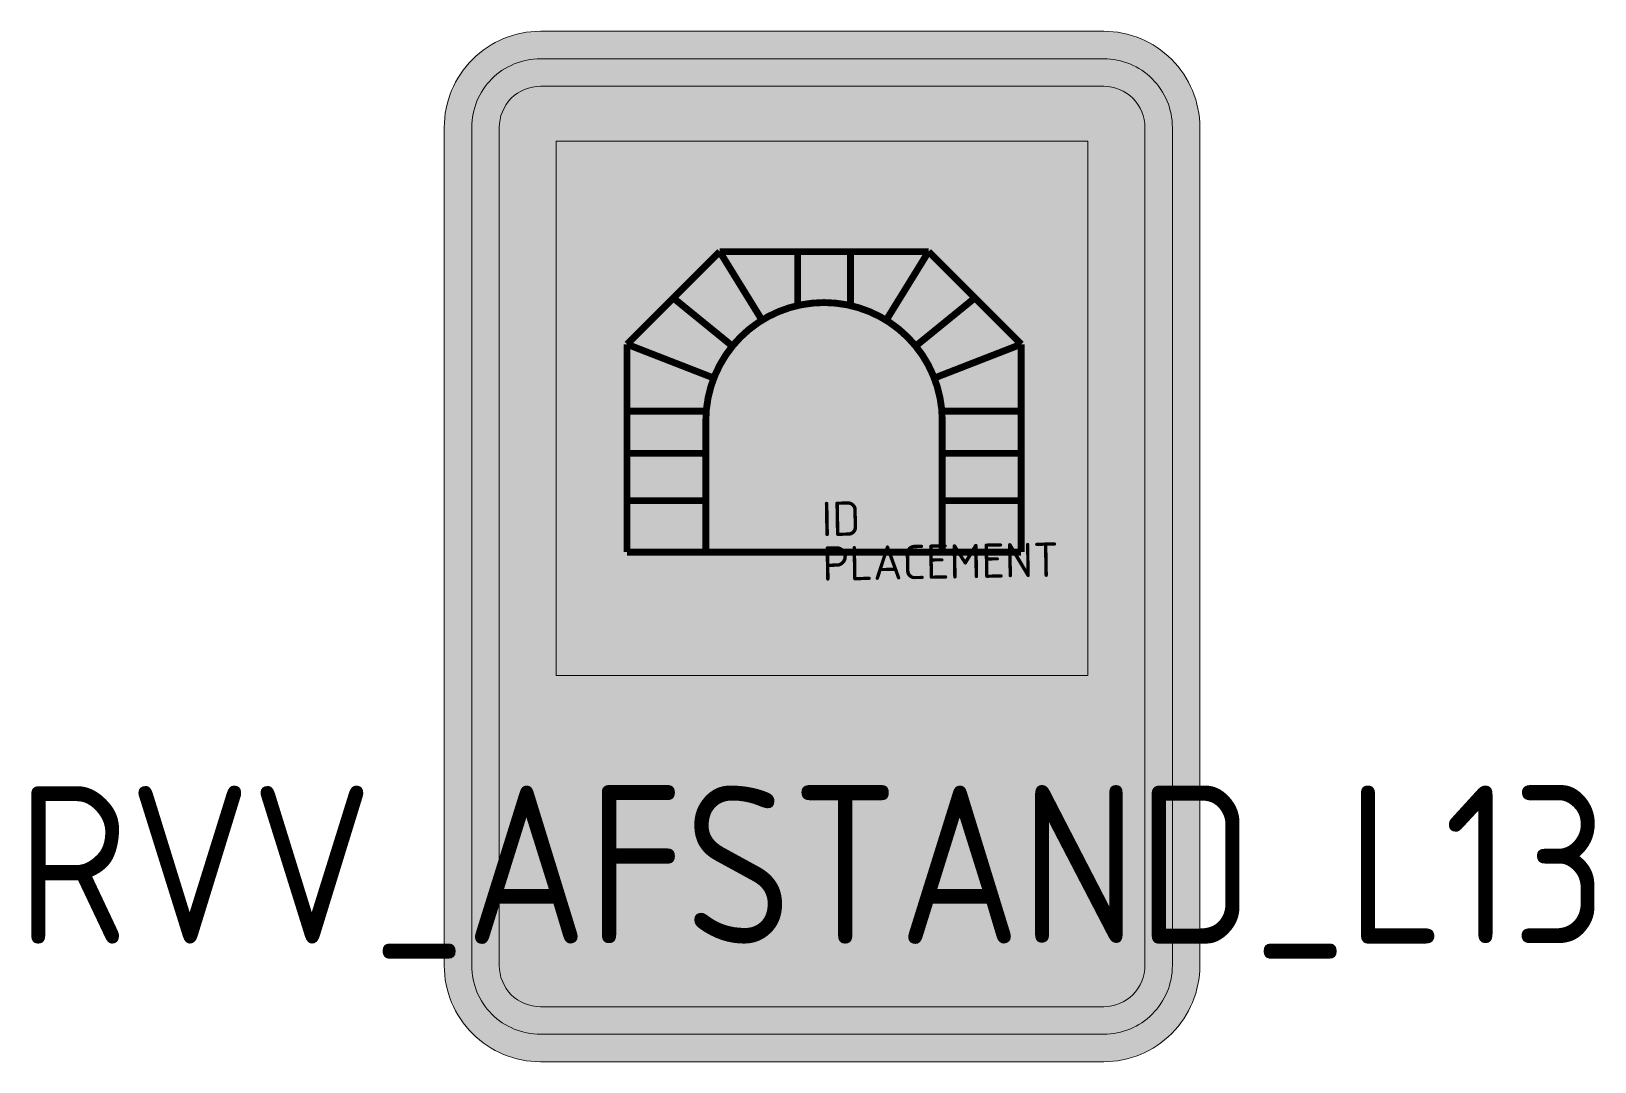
# Model space of a CAD drawing. Extents: x -5.8 to 5.6, y -3.8 to 3.8.
import ezdxf
from ezdxf.enums import TextEntityAlignment as Align

# ---------------------------------------------------------------- set-up
doc = ezdxf.new("R2010")
doc.units = 0
doc.styles.add('NLCS-ISO', font='NLCS-ISO.ttf', dxfattribs={"height": 0.25})
doc.styles.add('NLCS-RVV-M200-T25', font='NLCS-RVV.ttf')

msp = doc.modelspace()

# ---------------------------------------------------------------- hatches: boundary and pattern name
at = {"true_color": 0x005b8c}
h = msp.add_hatch(color=146, dxfattribs=at)
h.dxf.hatch_style = 1
h.paths.add_polyline_path([(0, 3.75), (-2.05, 3.75, 0.414214), (-2.75, 3.05), (-2.75, -3.05, 0.414214), (-2.05, -3.75), (0, -3.75), (0, -3.55), (-2.05, -3.55, -0.414214), (-2.55, -3.05), (-2.55, 3.05, -0.414214), (-2.05, 3.55), (0, 3.55)])
h = msp.add_hatch(color=146, dxfattribs=at)
h.dxf.hatch_style = 1
h.paths.add_polyline_path([(2.05, 3.75), (0, 3.75), (0, 3.55), (2.05, 3.55, -0.414214), (2.55, 3.05), (2.55, -3.05, -0.414214), (2.05, -3.55), (0, -3.55), (0, -3.75), (2.05, -3.75, 0.414214), (2.75, -3.05), (2.75, 3.05, 0.414214)])
at = {"true_color": 0xf1f0ea}
h = msp.add_hatch(color=7, dxfattribs=at)
h.dxf.hatch_style = 1
h.paths.add_polyline_path([(0, 3.55), (-2.05, 3.55, 0.414214), (-2.55, 3.05), (-2.55, -3.05, 0.414214), (-2.05, -3.55), (0, -3.55), (0, -3.35), (-2.05, -3.35, -0.414214), (-2.35, -3.05), (-2.35, 3.05, -0.414214), (-2.05, 3.35), (0, 3.35)])
h = msp.add_hatch(color=7, dxfattribs=at)
h.dxf.hatch_style = 1
h.paths.add_polyline_path([(2.05, 3.55), (0, 3.55), (0, 3.35), (2.05, 3.35, -0.414214), (2.35, 3.05), (2.35, -3.05, -0.414214), (2.05, -3.35), (0, -3.35), (0, -3.55), (2.05, -3.55, 0.414214), (2.55, -3.05), (2.55, 3.05, 0.414214)])
at = {"true_color": 0x005b8c}
h = msp.add_hatch(color=146, dxfattribs=at)
h.dxf.hatch_style = 1
h.paths.add_polyline_path([(0, -0.94), (-1.935, -0.94), (-1.935, 2.95), (0, 2.95), (0, 3.35), (-2.05, 3.35, 0.414214), (-2.35, 3.05), (-2.35, -3.05, 0.414214), (-2.05, -3.35), (0, -3.35)])
h = msp.add_hatch(color=146, dxfattribs=at)
h.dxf.hatch_style = 1
h.paths.add_polyline_path([(2.35, 3.05, 0.414214), (2.05, 3.35), (0, 3.35), (0, 2.95), (1.935, 2.95), (1.935, -0.94), (0, -0.94), (0, -3.35), (2.05, -3.35, 0.414214), (2.35, -3.05)])
at = {"true_color": 0xf1f0ea}
h = msp.add_hatch(color=7, dxfattribs=at)
h.dxf.hatch_style = 1
h.paths.add_polyline_path([(1.935, -0.94), (-1.935, -0.94), (-1.935, 2.95), (1.935, 2.95)])
at = {"true_color": 0x2a292a}
h = msp.add_hatch(color=250, dxfattribs=at)
h.dxf.hatch_style = 1
h.paths.add_polyline_path([(0.875, 0.915, 1), (-0.846, 0.915), (-0.846, -0.041), (0.875, -0.041)])

# ---------------------------------------------------------------- linework, layer by layer
at = {"color": 146, "lineweight": 0, "true_color": 0x005b8c}
msp.add_lwpolyline([(-2.05, -3.75), (2.05, -3.75, 0.414214), (2.75, -3.05), (2.75, 3.05, 0.414214), (2.05, 3.75), (-2.05, 3.75, 0.414214), (-2.75, 3.05), (-2.75, -3.05, 0.414214)], format="xyb", close=True, dxfattribs=at)
at = {"color": 7, "lineweight": 0, "true_color": 0xf1f0ea}
for points in [[(-2.05, -3.55), (2.05, -3.55, 0.414214), (2.55, -3.05), (2.55, 3.05, 0.414214), (2.05, 3.55), (-2.05, 3.55, 0.414214), (-2.55, 3.05), (-2.55, -3.05, 0.414214)], [(-2.05, -3.35), (2.05, -3.35, 0.414214), (2.35, -3.05), (2.35, 3.05, 0.414214), (2.05, 3.35), (-2.05, 3.35, 0.414214), (-2.35, 3.05), (-2.35, -3.05, 0.414214)]]:
    msp.add_lwpolyline(points, format="xyb", close=True, dxfattribs=at)
msp.add_lwpolyline([(1.935, -0.94), (-1.935, -0.94), (-1.935, 2.95), (1.935, 2.95)], close=True, dxfattribs=at)
at = {"color": 250, "lineweight": 0, "true_color": 0x2a292a, "const_width": 0.05}
for points in [[(-0.745, 2.146), (-1.42, 1.472)], [(0.775, 2.146), (-0.745, 2.146)], [(-0.437, 1.647), (-0.745, 2.146)], [(-0.178, 1.754), (-0.178, 2.146)], [(0.207, 1.754), (0.207, 2.146)], [(0.467, 1.647), (0.775, 2.146)], [(0.775, 2.146), (1.449, 1.472)], [(-0.653, 1.459), (-1.083, 1.809)], [(0.682, 1.459), (1.112, 1.809)], [(-0.788, 1.226), (-1.42, 1.472)], [(-1.42, -0.041), (-1.42, 1.472)], [(0.817, 1.226), (1.449, 1.472)], [(1.449, -0.041), (1.449, 1.472)], [(-0.843, 0.985), (-1.42, 0.985)], [(0.872, 0.985), (1.449, 0.985)], [(-0.846, 0.678), (-1.42, 0.678)], [(0.875, 0.678), (1.449, 0.678)], [(-0.846, 0.334), (-1.42, 0.334)], [(0.875, 0.334), (1.449, 0.334)], [(-0.846, -0.041), (-1.42, -0.041)], [(1.449, -0.041), (0.875, -0.041)]]:
    msp.add_lwpolyline(points, dxfattribs=at)
msp.add_lwpolyline([(-0.846, -0.041), (0.875, -0.041), (0.875, 0.915, 1), (-0.846, 0.915)], format="xyb", close=True, dxfattribs=at)

# ---------------------------------------------------------------- texts
at = {"style": 'NLCS-ISO'}
msp.add_attdef('ID', text='', height=0.25, rotation=1, dxfattribs=at).set_placement((0, 0), align=Align.BOTTOM_LEFT)
msp.add_attdef('PLACEMENT', text='', height=0.25, rotation=1, dxfattribs=at).set_placement((0, 0), align=Align.TOP_LEFT)
at = {"color": 7, "true_color": 0xf1f0ea, "style": 'NLCS-RVV-M200-T25', "width": 0.9}
msp.add_attdef('RVV_AFSTAND_L13', text='1 km', height=1.15, dxfattribs=at).set_placement((-0.073, -2.315), align=Align.MIDDLE_CENTER)

doc.saveas('drawing.dxf')
